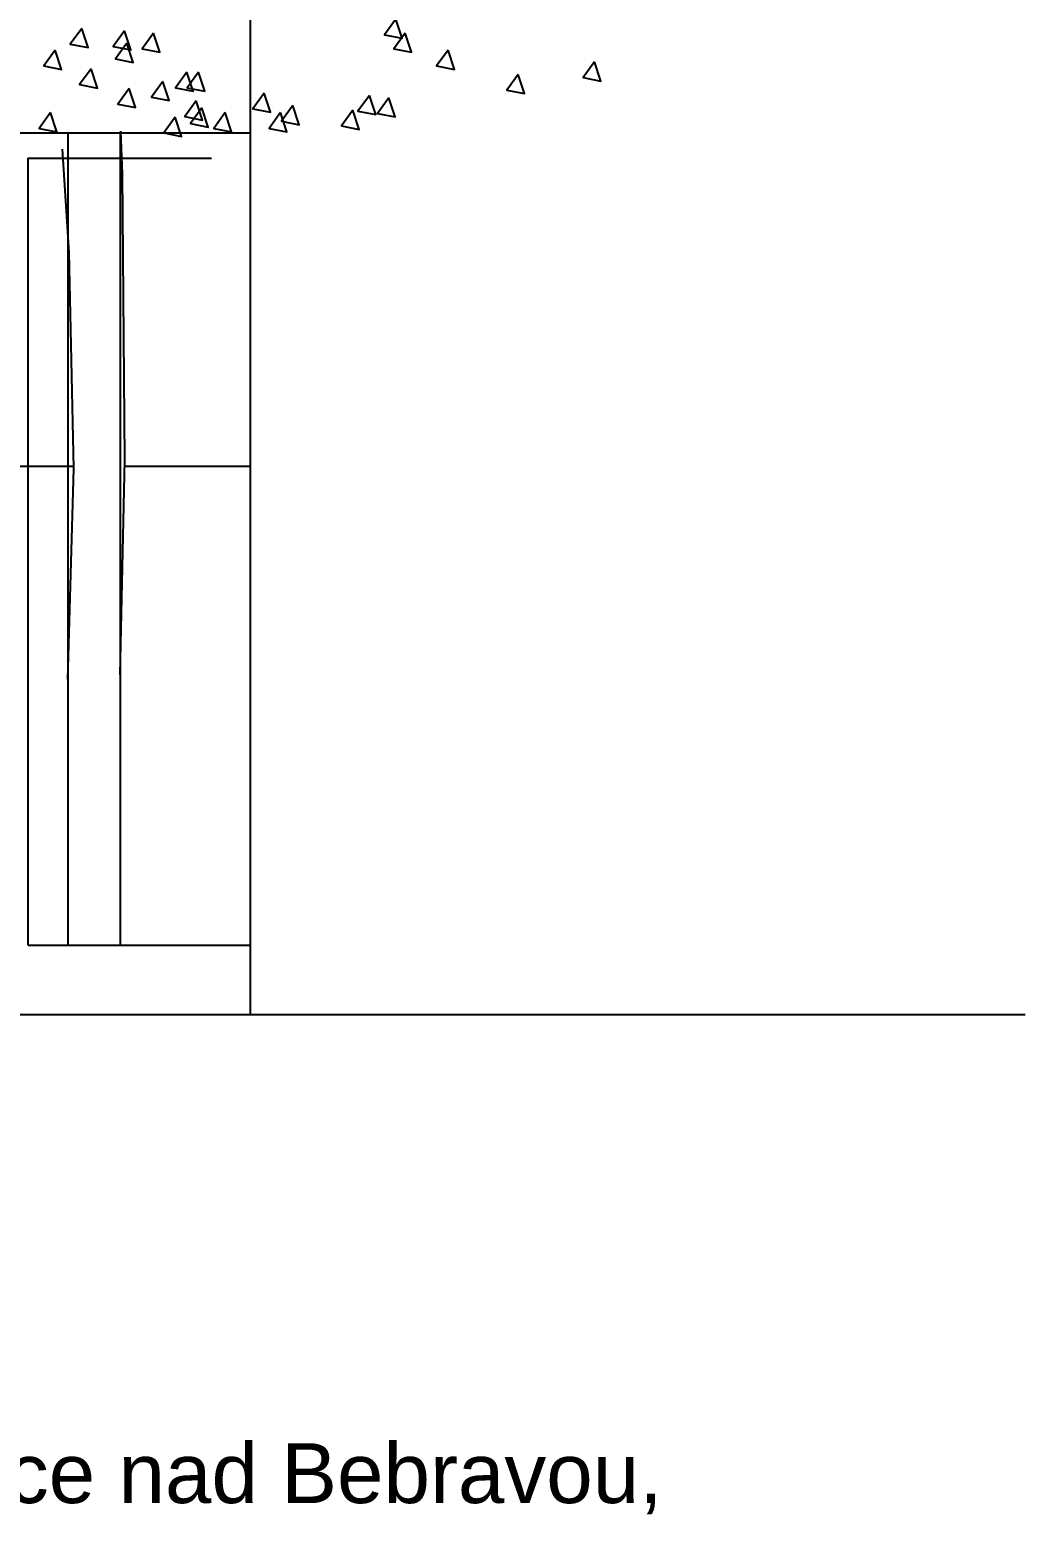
# Model space of a CAD drawing. Header units: millimetres. Extents: x 465413 to 948826, y 2516576 to 3795663.
# Drawn here: x 936849 to 939758, y 2758771 to 2763129 of the extents above; entities that cross this region are included whole.
import ezdxf

# ---------------------------------------------------------------- set-up
doc = ezdxf.new("R2010")
doc.units = ezdxf.units.MM
for name, color, linetype in [('MUR-POH', 64, 'Continuous'), ('MUR_REZ', 3, 'Continuous'), ('TXT_50_MIESTN', 7, 'Continuous')]:
    doc.layers.add(name, color=color, linetype=linetype)
doc.styles.add('ARIAL', font='arial.ttf', dxfattribs={"height": 250})

# ---------------------------------------------------------------- blocks, each defined once
blk = doc.blocks.new('strom14', base_point=(-17517.4, -64197.3))
at = {"color": 1}
for p, q in [((-17433.9, -62727.3), (-17439.4, -62602.7)), ((-17590.3, -62956.7), (-17609.5, -62654.5)), ((-17427.3, -63562), (-17433.9, -62727.3)), ((-17576.7, -63587.6), (-17590.3, -62956.7)), ((-17441, -64190.6), (-17427.3, -63562)), ((-17593.8, -64204.1), (-17576.7, -63587.6))]:
    blk.add_line(p, q, dxfattribs=at)
for points in [[(-17553.4, -62302.1), (-17586.8, -62348), (-17534.9, -62358.1)], [(-17428.1, -62309), (-17461.5, -62354.8), (-17409.6, -62364.9)], [(-16635.4, -62274.8), (-16668.8, -62320.7), (-16616.9, -62330.7)], [(-17421.3, -62345.4), (-17454.7, -62391.3), (-17402.8, -62401.3)], [(-17343.8, -62315.8), (-17377.2, -62361.7), (-17325.3, -62371.7)], [(-16608, -62315.8), (-16641.4, -62361.7), (-16589.5, -62371.7)], [(-17630.8, -62365.9), (-17664.3, -62411.8), (-17612.3, -62421.8)], [(-16482.7, -62365.9), (-16516.1, -62411.8), (-16464.2, -62421.8)], [(-17526.1, -62420.6), (-17559.5, -62466.4), (-17507.6, -62476.5)], [(-17245.9, -62429.7), (-17279.3, -62475.5), (-17227.4, -62485.6)], [(-17211.7, -62429.7), (-17245.1, -62475.5), (-17193.2, -62485.6)], [(-16277.7, -62436.5), (-16311.1, -62482.4), (-16259.2, -62492.4)], [(-16054.5, -62400.1), (-16087.9, -62445.9), (-16036, -62456)], [(-17414.4, -62477.5), (-17447.8, -62523.4), (-17395.9, -62533.4)], [(-17316.5, -62457), (-17349.9, -62502.9), (-17298, -62512.9)], [(-17218.5, -62513.9), (-17251.9, -62559.8), (-17200, -62569.9)], [(-17020.3, -62491.2), (-17053.7, -62537), (-17001.8, -62547.1)], [(-16936.1, -62527.6), (-16969.5, -62573.5), (-16917.5, -62583.5)], [(-16712.8, -62498), (-16746.2, -62543.9), (-16694.3, -62553.9)], [(-16655.9, -62504.8), (-16689.3, -62550.7), (-16637.4, -62560.8)], [(-17644.5, -62548.1), (-17677.9, -62594), (-17626, -62604)], [(-17280, -62561.8), (-17313.4, -62607.6), (-17261.5, -62617.7)], [(-17202.6, -62534.4), (-17236, -62580.3), (-17184.1, -62590.4)], [(-17134.2, -62548.1), (-17167.6, -62594), (-17115.7, -62604)], [(-16972.5, -62548.1), (-17005.9, -62594), (-16954, -62604)], [(-16760.7, -62541.3), (-16794.1, -62587.1), (-16742.1, -62597.2)]]:
    blk.add_lwpolyline(points, close=True, dxfattribs=at)

msp = doc.modelspace()

# ---------------------------------------------------------------- linework, layer by layer
at = {"layer": 'MUR-POH', "color": 252}
msp.add_lwpolyline([(936752.4, 2762827.5), (937494.5, 2762827.5)], dxfattribs=at)
at = {"layer": 'MUR-POH', "color": 1}
for points in [[(936960.4, 2762827.5), (936960.4, 2760454.1)], [(937113.2, 2762827.5), (937113.2, 2760454.1)], [(936844.5, 2760454.1), (936844.5, 2762754.1), (937379.8, 2762754.1)], [(935494.5, 2761854.1), (936976.7, 2761854.1)], [(937126.8, 2761854.1), (937494.5, 2761854.1)], [(936844.5, 2760454.1), (937494.5, 2760454.1)]]:
    msp.add_lwpolyline(points, dxfattribs=at)
at = {"layer": 'MUR_REZ', "flags": 128}
for points in [[(937494.5, 2760250.9), (937494.5, 2764508.4)], [(939758.2, 2760250.9), (923307.6, 2760250.9)]]:
    msp.add_lwpolyline(points, dxfattribs=at)

# ---------------------------------------------------------------- block references
at = {"layer": 'MUR-POH', "color": 6}
msp.add_blockref('strom14', (937036.8, 2761237.8), dxfattribs=at)

# ---------------------------------------------------------------- texts
at = {"layer": 'TXT_50_MIESTN', "style": 'ARIAL'}
msp.add_text('STAVEBNÍK: Števek Juraj r. Števek Ing. a Dáša Števeková r. Hreňáková, Radová, 1414/20, 95701 Bánovce nad Bebravou,', height=175, dxfattribs=at).set_placement((925327.6, 2758824.3))

doc.saveas('drawing.dxf')
